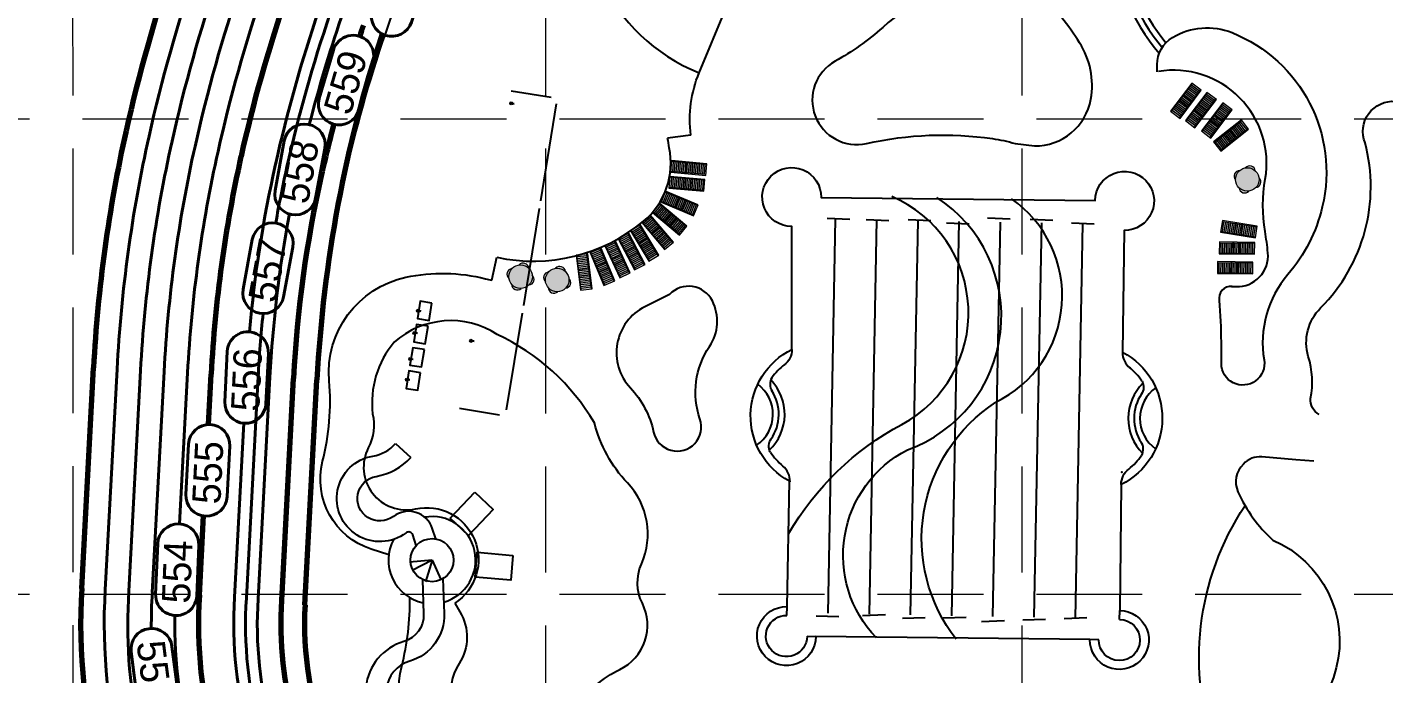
# Model space of a CAD drawing. Header units: feet. Extents: x 10084 to 13321, y 3329 to 8503.
# Drawn here: x 10807.9 to 11038.3, y 4772.7 to 4882.5 of the extents above; entities that cross this region are included whole.
import ezdxf
from ezdxf.enums import TextEntityAlignment as Align

# ---------------------------------------------------------------- set-up
doc = ezdxf.new("R2010")
doc.units = ezdxf.units.FT
doc.header["$LTSCALE"] = 40
doc.header["$MEASUREMENT"] = 0
for name, pattern in [('( Dashdot )', [1.001, 0.5, -0.25, 0.001, -0.25]), ('DASHED', [0.75, 0.5, -0.25]), ('HIDDEN', [0.375, 0.25, -0.125])]:
    doc.linetypes.add(name, pattern=pattern)
for name, color, linetype in [('amenity center', 31, 'Continuous'), ('CURB', 4, 'Continuous'), ('GRID', 254, 'DASHED'), ('Level 1', 7, 'Continuous'), ('Level 8', 7, 'Continuous'), ('ROW', 3, '( Dashdot )')]:
    doc.layers.add(name, color=color, linetype=linetype)
doc.styles.add('Style-CHAR_FAST_FONT', font='CHAR_FAST_FONT.shx')

# ---------------------------------------------------------------- blocks, each defined once
blk = doc.blocks.new('E_DUPL')
at = {"color": 0, "linetype": 'ByBlock', "lineweight": 13}
for p, q in [((0, 0.16), (1.47, 0.16)), ((0, -0.17), (1.47, -0.17))]:
    blk.add_line(p, q, dxfattribs=at)
blk.add_circle((1, 0), 0.5, dxfattribs=at)

msp = doc.modelspace()

# ---------------------------------------------------------------- hatches: boundary and pattern name
at = {"layer": 'Level 8', "linetype": 'Continuous', "lineweight": 0}
for points in [[(11017.05, 4856.92, -0.658528), (11016.5, 4855.25, -0.163373), (11015.34, 4854.67, -0.644021), (11013.67, 4855.22, -0.183004), (11013.07, 4856.56, -0.65192), (11013.77, 4858.17, -0.130547), (11014.75, 4858.63, -0.639754), (11016.43, 4858.12, -0.175784)], [(10891.38, 4842.12, -0.658528), (10893.05, 4841.57, -0.163373), (10893.63, 4840.41, -0.644021), (10893.08, 4838.74, -0.183004), (10891.74, 4838.14, -0.65192), (10890.13, 4838.84, -0.130547), (10889.68, 4839.82, -0.639754), (10890.18, 4841.5, -0.175784)], [(10897.61, 4841.56, -0.658528), (10899.27, 4841.01, -0.163373), (10899.86, 4839.84, -0.644021), (10899.3, 4838.18, -0.183004), (10897.96, 4837.58, -0.65192), (10896.35, 4838.28, -0.130547), (10895.9, 4839.26, -0.639754), (10896.41, 4840.93, -0.175784)]]:
    msp.add_hatch(color=7, dxfattribs=at).paths.add_polyline_path(points)

# ---------------------------------------------------------------- linework, layer by layer
at = {"layer": 'amenity center', "color": 7}
for p, q in [((10920.59, 4864.19), (10916.63, 4863.65)), ((10947.56, 4849.82), (10943.71, 4850)), ((10943.88, 4782.95), (10945.16, 4849.93)), ((10954.2, 4849.6), (10950.34, 4849.79)), ((10950.88, 4782.81), (10952.16, 4849.8)), ((10961.31, 4849.62), (10957.46, 4849.81)), ((10957.88, 4782.68), (10959.16, 4849.67)), ((10967.82, 4849.05), (10963.97, 4849.23)), ((10964.88, 4782.54), (10966.16, 4849.53)), ((10974.82, 4849.91), (10970.97, 4850.09)), ((10971.88, 4782.41), (10973.15, 4849.4)), ((10982.05, 4849.69), (10978.2, 4849.87)), ((10978.88, 4782.28), (10980.15, 4849.27)), ((10989.08, 4849.04), (10985.22, 4849.23)), ((10985.87, 4782.14), (10987.15, 4849.13)), ((10886.75, 4839.53), (10887.6, 4843.44)), ((10870.43, 4811.78), (10873.02, 4809.42)), ((10876.61, 4791.98), (10872.8, 4791.66)), ((10876.61, 4791.98), (10873.23, 4790.21)), ((10876.61, 4791.98), (10875.5, 4788.32)), ((10876.61, 4791.98), (10878.1, 4788.68)), ((10936.87, 4782.58), (10936.9, 4784.08)), ((10993.39, 4781.91), (10993.4, 4783.41)), ((10941.83, 4782.51), (10945.69, 4782.43)), ((10949.74, 4782.58), (10953.6, 4782.72)), ((10956.49, 4782.12), (10960.35, 4782.26)), ((10963.44, 4782.16), (10967.3, 4782.3)), ((10969.95, 4781.57), (10973.81, 4781.71)), ((10976.95, 4781.82), (10980.81, 4781.96)), ((10983.95, 4782.08), (10987.8, 4782.21)), ((10940.31, 4779.04), (10941.81, 4779.02)), ((10989.84, 4778.45), (10988.34, 4778.47))]:
    msp.add_line(p, q, dxfattribs=at)
at = {"layer": 'amenity center', "color": 7, "ltscale": 100, "flags": 128}
msp.add_lwpolyline([(10915.36, 4910.82), (10904.41, 4914.71), (10904.15, 4913.35), (10904.15, 4913.35, 0.399837), (10921.98, 4874.77), (10921.98, 4874.77), (10926.45, 4885.5), (10924.76, 4886.57), (10924.76, 4886.57, -0.330146), (10915.36, 4910.82)], format="xyb", close=True, dxfattribs=at)
for points in [[(11009.69, 4718.78), (10999.19, 4692.61), (10932.2, 4699.38), (10910.49, 4701.84), (10910.49, 4701.84, -0.149704), (10893.39, 4709.27), (10893.39, 4709.27), (10882.39, 4718.62), (10882.39, 4718.62, -0.099824), (10868.41, 4736.36), (10868.41, 4736.36, -0.047762), (10857.18, 4765.04), (10857.18, 4765.04, -0.086228), (10855.07, 4784.95), (10855.07, 4784.95), (10857.07, 4822.62), (10857.07, 4822.62, -0.041735), (10861.73, 4856.6), (10861.73, 4856.6, -0.02715), (10868.74, 4881.5, -0.025985), (10881.41, 4913.18)], [(10999.77, 4874.94), (10999.77, 4876.15), (10999.77, 4876.15, -0.26328), (11002.39, 4880.79, -0.234825), (11012.47, 4881.59, -0.371666), (11027.8, 4851.97, -0.119013), (11021.95, 4840.49, 0.221912), (11017.92, 4825.98, -1.086084), (11010.66, 4825.37)], [(11027.26, 4816.74, -0.297887), (11025.82, 4819.43, 0.12586), (11025.42, 4826.59, -0.273775), (11027.52, 4834.83, 0.266671), (11035.07, 4862.87), (11035.07, 4862.87, -0.558287), (11040.24, 4869.91), (11040.24, 4869.91), (11042.53, 4869.73)], [(11026.38, 4808.79), (11023.33, 4809), (11017.53, 4809.5), (11017.53, 4809.5, 0.25026), (11014.41, 4808.28), (11014.41, 4808.28), (11014.41, 4808.28), (11014.41, 4808.28, 0.317674), (11013.48, 4803.58, 0.102073), (11019.41, 4795.37, -0.849543), (11010.5, 4759.51, 0.449255), (11008.9, 4754.3)]]:
    msp.add_lwpolyline(points, format="xyb", dxfattribs=at)
at = {"layer": 'amenity center', "color": 7, "flags": 128}
for points in [[(10975.62, 4862.76), (10978.91, 4862.35), (10978.91, 4862.35, 0.368693), (10988.5, 4870.29, 0.18739), (10986.58, 4879.88, 0.052592), (10980.14, 4887.96, 0.246937), (10970.69, 4890.97, 0.138303), (10953.15, 4882.48), (10953.15, 4882.48, -0.053735), (10945.06, 4876.73, 0.864338), (10950.41, 4862.76), (10950.41, 4862.76, -0.091176), (10971.78, 4863.59, -0.033734), (10975.62, 4862.76)], [(11012.36, 4838.48), (11013.16, 4838.45), (11013.16, 4838.45, 0.454637), (11018.57, 4844.17, 0.016877), (11018.09, 4847.82, -0.083463), (11018.12, 4856.72, 0.515388), (10999.96, 4875)], [(10887.6, 4843.44, 0.232281), (10912.53, 4849.56, 0.275257), (10916.9, 4862.04, -0.016743), (10916.63, 4863.65)], [(10937.14, 4796.42, -0.139969), (10956.42, 4815.04, 0.626529), (10954.72, 4853.75)], [(10952.07, 4778.79, -0.503125), (10957.38, 4810.73, 0.620233), (10962.33, 4853.61)], [(10965.65, 4778.53, -0.43991), (10972.34, 4818.79, 0.572516), (10975.01, 4853.36)], [(10869.27, 4792.9), (10866.3, 4793.85), (10866.3, 4793.85, -0.396157), (10858.04, 4808.77), (10858.04, 4808.77, 0.083883), (10859.15, 4822.42, -0.378005), (10872.18, 4840.03, -0.115423), (10885.7, 4839.78, 0.008124), (10886.75, 4839.53)], [(11010.66, 4825.37), (11010.66, 4829), (11010.66, 4829, 0.023105), (11010.32, 4836.1)], [(10873.93, 4794.47), (10873.33, 4796.27), (10873.33, 4796.27, 0.514181), (10872.2, 4796.62, -1.277888), (10866.55, 4809.66, 0.167989), (10870.43, 4811.78)], [(10877.25, 4795.58), (10876.65, 4797.39), (10876.65, 4797.39, 0.514181), (10870.07, 4799.41, -1.277888), (10867.13, 4806.21, 0.167989), (10873.02, 4809.42)], [(10874.97, 4788.7), (10875.18, 4782.8), (10875.18, 4782.8, -0.342167), (10871.84, 4778.17, 1.218261), (10880.1, 4762.39, -0.049585), (10884.11, 4765.02)], [(10878.47, 4788.82), (10878.67, 4782.92), (10878.67, 4782.92, -0.342167), (10872.82, 4774.81, 1.218261), (10877.9, 4765.12, -0.049585), (10882.49, 4768.12)], [(10902.92, 4754.38), (10897.78, 4753.4), (10897.78, 4753.4, -0.183434), (10878.45, 4756.83, -0.334122), (10871.46, 4773.95, 0.070522), (10872.82, 4785.62)]]:
    msp.add_lwpolyline(points, format="xyb", dxfattribs=at)
for points in [[(10937.74, 4827.77), (10937.7, 4848.67), (10937.7, 4848.67, -2.437661), (10942.69, 4853.61), (10942.69, 4853.61), (10989.23, 4853.06), (10989.23, 4853.06, -2.417585), (10994.16, 4848), (10994.16, 4848), (10993.87, 4827.3), (10993.87, 4827.3, -0.610398), (10993.66, 4804.81), (10993.66, 4804.81), (10993.4, 4783.41), (10993.4, 4783.41, -2.414214), (10988.34, 4778.47), (10988.34, 4778.47), (10941.81, 4779.02), (10941.81, 4779.02, -2.426635), (10936.9, 4784.08), (10936.9, 4784.08), (10937.31, 4805.38), (10937.31, 4805.38, -0.607903), (10937.74, 4827.77)], [(10916.95, 4837.13), (10912.76, 4835.03), (10912.76, 4835.03, 0.502107), (10910.3, 4821.25, -0.135954), (10914.24, 4813.74, 1.062547), (10922.12, 4815.96, -0.236223), (10923.73, 4828.27, 0.271311), (10924.22, 4836.02, 0.516281), (10916.95, 4837.13)], [(10880.47, 4784.66), (10881.36, 4783.18), (10881.36, 4783.18, -0.28638), (10881.21, 4774.44, 0.469955), (10885.06, 4762.15, 0.358127), (10901.37, 4767.18, -0.135292), (10908.48, 4773.4, 0.417781), (10912.33, 4784.66, -0.223261), (10912.18, 4791.32, 0.302569), (10909.81, 4805.09, -0.127864), (10904.18, 4815.31, 0.151954), (10887.68, 4830.31, 0.340092), (10870.16, 4828.98, 0.207245), (10866.53, 4816.83, -0.173296), (10865.79, 4811.06, 0.632797), (10873.79, 4800.69, -0.835047), (10880.47, 4784.66)]]:
    msp.add_lwpolyline(points, format="xyb", close=True, dxfattribs=at)
for points in [[(10883.88, 4803.51), (10886.97, 4800.6), (10882.81, 4796.19), (10879.72, 4799.09)], [(10890.35, 4792.78), (10889.97, 4788.56), (10883.93, 4789.1), (10884.3, 4793.32)]]:
    msp.add_lwpolyline(points, close=True, dxfattribs=at)
at = {"layer": 'amenity center', "color": 7}
msp.add_circle((10876.61, 4791.98), 3.66, dxfattribs=at)
for centre, radius, start, end in [((11028.4, 4901.96), 37.01, 186.6184, 220.1767), ((11028.4, 4901.96), 36.01, 186.8856, 219.5997), ((11028.4, 4901.96), 35.01, 186.9129, 219.3002), ((11012.28, 4836.48), 2, 84.5082, 190.9439), ((10997.23, 4827.28), 3.36, 179.7377, 231.6843), ((10943.33, 4816.46), 11.11, 127.8251, 144.2983), ((10928.16, 4816.75), 8.35, 313.4793, 44.3358), ((10936.14, 4821.87), 2.13, 149.6439, 213.9884), ((10988.01, 4816.13), 11.11, 34.3469, 50.8201), ((10928.16, 4816.75), 6.35, 304.2005, 53.6145), ((10928.16, 4816.75), 7.35, 324.7556, 33.0594), ((11003.18, 4816.06), 8.35, 134.3094, 225.1659), ((11003.18, 4816.06), 7.35, 145.5858, 213.8896), ((11003.18, 4816.06), 6.35, 125.0307, 234.4447), ((10995.28, 4810.83), 2.13, 330.4741, 34.8185), ((10943.33, 4816.46), 11.11, 213.5167, 229.99), ((10988.01, 4816.13), 11.11, 308.6552, 325.1285), ((10934.06, 4805.35), 3.36, 358.9075, 50.8541), ((10876.61, 4791.98), 7.4, 285.6468, 99.6436), ((10876.61, 4791.98), 7.4, 151.437, 258.2785)]:
    msp.add_arc(centre, radius, start, end, dxfattribs=at)
at = {"layer": 'amenity center', "color": 7, "extrusion": (0, 0, -1)}
for centre, radius, start, end in [((-10940.89, 4866.92), 20.48, 352.34, 22.5484), ((-10934.38, 4827.83), 3.36, 181.0925, 233.0391), ((-10995.33, 4821.37), 2.13, 150.9987, 215.3432), ((-10935.94, 4811.33), 2.13, 331.8289, 36.1733), ((-10997.01, 4804.8), 3.36, 0.2623, 52.2089), ((-11053.58, 4775.42), 46.69, 339.5562, 33.5793), ((-10936.81, 4779.08), 3.5, 180.6774, 91.0925), ((-10993.34, 4778.41), 3.5, 90.6774, 0.6774)]:
    msp.add_arc(centre, radius, start, end, dxfattribs=at)
at = {"layer": 'amenity center', "color": 7}
for p in [(10993.77, 4806.9), (10937.31, 4805.38)]:
    msp.add_point(p, dxfattribs=at)
at = {"layer": 'CURB', "color": 7}
for p, q in [((10890.04, 4871.73), (10896.86, 4870.62)), ((10897.69, 4869.47), (10895.01, 4853.02)), ((10894.8, 4851.7), (10892.12, 4835.25)), ((10891.9, 4833.94), (10889.22, 4817.49)), ((10881.25, 4817.77), (10888.08, 4816.66))]:
    msp.add_line(p, q, dxfattribs=at)
at = {"layer": 'CURB', "color": 7, "flags": 128}
for points in [[(10876.59, 4835.64), (10874.62, 4835.97), (10874.14, 4833), (10876.11, 4832.68)], [(10875.95, 4831.7), (10873.98, 4832.02), (10873.5, 4829.06), (10875.47, 4828.74)], [(10875.31, 4827.75), (10873.33, 4828.07), (10872.85, 4825.11), (10874.83, 4824.79)], [(10874.67, 4823.8), (10872.69, 4824.12), (10872.21, 4821.16), (10874.18, 4820.84)]]:
    msp.add_lwpolyline(points, close=True, dxfattribs=at)
at = {"layer": 'CURB', "color": 7}
for radius in [300, 250]:
    msp.add_arc((10902.06, 4847.3), radius, 180, 268.5239, dxfattribs=at)
at = {"layer": 'GRID', "color": 252, "linetype": 'HIDDEN', "lineweight": 0, "ltscale": 1.8}
for p, q in [((10815.84, 3736.92), (10815.02, 8415)), ((10895.91, 3736.9), (10895.93, 8414.95)), ((10976.84, 3736.89), (10976.76, 8414.93)), ((10169.24, 4866.93), (13236.21, 4866.93)), ((10169.24, 4786.22), (13236.21, 4786.22))]:
    msp.add_line(p, q, dxfattribs=at)
at = {"layer": 'Level 1', "color": 5, "linetype": 'Continuous', "lineweight": 70}
for p, q in [((10817.13, 4787.18), (10819.12, 4824.63)), ((10838.64, 4815.01), (10839.09, 4823.57)), ((10851.08, 4785.19), (10853.07, 4822.83)), ((10855.04, 4784.41), (10857.07, 4822.62)), ((10837.1, 4786.01), (10837.82, 4799.49))]:
    msp.add_line(p, q, dxfattribs=at)
at = {"layer": 'Level 1', "color": 5, "linetype": 'Continuous', "lineweight": 40}
for p, q in [((10821.13, 4786.95), (10823.12, 4824.42)), ((10825.12, 4786.72), (10827.11, 4824.21)), ((10829.11, 4786.48), (10831.11, 4824)), ((10833.74, 4798.12), (10835.1, 4823.78)), ((10845.09, 4785.54), (10847.08, 4823.15)), ((10847.08, 4785.42), (10849.08, 4823.04)), ((10843.09, 4785.66), (10844.66, 4815.23))]:
    msp.add_line(p, q, dxfattribs=at)
at = {"layer": 'Level 1', "color": 5, "linetype": 'Continuous', "lineweight": 40, "flags": 128}
for points in [[(10875.76, 4891.53), (10873.12, 4883.38), (10873.12, 4883.38, -1), (10866.46, 4885.54), (10866.46, 4885.54), (10866.46, 4885.54), (10869.1, 4893.69), (10869.1, 4893.69), (10869.1, 4893.69, -1), (10875.76, 4891.53)], [(10866.58, 4876.66), (10864.18, 4868.43), (10864.18, 4868.43, -1), (10857.46, 4870.38), (10857.46, 4870.38), (10857.46, 4870.38), (10859.86, 4878.61), (10859.86, 4878.61), (10859.86, 4878.61, -1), (10866.58, 4876.66)], [(10858.41, 4861.92), (10856.85, 4853.49), (10856.85, 4853.49), (10856.85, 4853.49, -1), (10849.97, 4854.77), (10849.97, 4854.77), (10849.97, 4854.77), (10851.52, 4863.2), (10851.52, 4863.2), (10851.52, 4863.2, -1), (10858.41, 4861.92)], [(10852.97, 4845.16), (10851.41, 4836.73), (10851.41, 4836.73), (10851.41, 4836.73, -1), (10844.53, 4838), (10844.53, 4838), (10844.53, 4838), (10846.09, 4846.43), (10846.09, 4846.43), (10846.09, 4846.43, -1), (10852.97, 4845.16)], [(10848.82, 4827.11), (10848.41, 4818.55), (10848.41, 4818.55), (10848.41, 4818.55, -1), (10841.42, 4818.89), (10841.42, 4818.89), (10841.42, 4818.89), (10841.83, 4827.45), (10841.83, 4827.45), (10841.83, 4827.45, -1), (10848.82, 4827.11)], [(10842.26, 4811.34), (10841.82, 4802.78), (10841.82, 4802.78), (10841.82, 4802.78, -1), (10834.83, 4803.13), (10834.83, 4803.13), (10834.83, 4803.13), (10835.27, 4811.69), (10835.27, 4811.69), (10835.27, 4811.69, -1), (10842.26, 4811.34)], [(10837.01, 4794.49), (10836.66, 4785.92), (10836.66, 4785.92), (10836.66, 4785.92, -1), (10829.67, 4786.21), (10829.67, 4786.21), (10829.67, 4786.21), (10830.02, 4794.77), (10830.02, 4794.77), (10830.02, 4794.77, -1), (10837.01, 4794.49)], [(10826.6, 4767.92), (10825.51, 4776.42), (10825.51, 4776.42, -1), (10832.45, 4777.31), (10832.45, 4777.31), (10832.45, 4777.31), (10833.54, 4768.81), (10833.54, 4768.81), (10833.54, 4768.81, -1), (10826.6, 4767.92)]]:
    msp.add_lwpolyline(points, format="xyb", dxfattribs=at)
at = {"layer": 'Level 1', "color": 5, "linetype": 'Continuous', "lineweight": 70}
for centre, radius, start, end in [((11094.39, 4804.6), 276.39, 161.1808, 167.4016), ((11094.39, 4804.6), 256.39, 161.1808, 167.4016), ((10902.06, 4847.3), 236, 171.2963, 250.6594), ((10902.06, 4847.3), 232, 171.2963, 250.5986), ((11094.39, 4804.6), 242.39, 161.1808, 161.6395), ((10902.06, 4847.3), 218, 171.2963, 250.5986), ((11081.75, 4810.69), 225, 161.6915, 176.9611), ((10902.06, 4847.3), 198, 171.2963, 250.3744), ((11062.6, 4811.71), 243.82, 167.4016, 176.9611), ((11094.39, 4804.6), 242.39, 165.3202, 167.4016), ((11062.6, 4811.71), 223.82, 167.4016, 176.9611), ((11062.6, 4811.71), 209.82, 167.4016, 176.9611), ((10913.42, 4781.07), 96.48, 176.3651, 195.9088), ((10913.42, 4781.07), 76.48, 176.2917, 195.9088), ((10913.42, 4781.07), 62.48, 176.2204, 195.9088), ((10914.96, 4781.23), 60, 176.9611, 200.6874)]:
    msp.add_arc(centre, radius, start, end, dxfattribs=at)
at = {"layer": 'Level 1', "color": 5, "linetype": 'Continuous', "lineweight": 40}
for centre, radius, start, end in [((11094.39, 4804.6), 272.39, 161.1808, 167.4016), ((11094.39, 4804.6), 268.39, 161.1808, 167.4016), ((11094.39, 4804.6), 264.39, 161.1808, 167.4016), ((11094.39, 4804.6), 260.39, 161.1808, 167.4016), ((11094.39, 4804.6), 250.39, 161.1808, 167.4016), ((11094.39, 4804.6), 248.39, 161.1808, 167.4016), ((11094.39, 4804.6), 246.39, 161.1808, 165.5779), ((10902.06, 4847.3), 228, 171.2963, 250.5986), ((10902.06, 4847.3), 226, 171.2963, 250.5986), ((10902.06, 4847.3), 224, 171.2963, 250.5986), ((10902.06, 4847.3), 214, 171.2963, 255.1791), ((10902.06, 4847.3), 210, 171.2963, 250.4276), ((10902.06, 4847.3), 206, 171.2963, 255.0746), ((10902.06, 4847.3), 202, 171.2963, 250.3744), ((11062.6, 4811.71), 239.82, 167.4016, 176.9611), ((11062.6, 4811.71), 235.82, 167.4016, 176.9611), ((11062.6, 4811.71), 231.82, 167.4016, 176.9611), ((11062.6, 4811.71), 227.82, 167.4016, 176.9611), ((11062.6, 4811.71), 217.82, 167.4016, 174.9788), ((11062.6, 4811.71), 215.82, 167.4016, 169.9819), ((11062.6, 4811.71), 213.82, 169.4692, 176.9611), ((11062.6, 4811.71), 215.82, 174.1074, 176.9611), ((10913.42, 4781.07), 92.48, 176.3523, 195.9088), ((10913.42, 4781.07), 88.48, 176.3387, 191.5539), ((10913.42, 4781.07), 84.48, 176.3241, 180.4753), ((10913.42, 4781.07), 70.48, 176.2637, 195.9088), ((10913.42, 4781.07), 68.48, 176.2536, 195.9088), ((10913.42, 4781.07), 66.48, 176.2431, 195.9088), ((10913.42, 4781.07), 80.48, 178.929, 195.9088)]:
    msp.add_arc(centre, radius, start, end, dxfattribs=at)
at = {"layer": 'Level 8', "color": 7, "linetype": 'Continuous', "lineweight": 0}
for p, q in [((11002.16, 4868.15), (11005.77, 4872.93)), ((11003.53, 4867.12), (11007.14, 4871.88)), ((11005.77, 4869.84), (11004.17, 4871.04)), ((11005.81, 4869.89), (11004.21, 4871.09)), ((11005.88, 4870.22), (11004.5, 4871.25)), ((11006.06, 4870.46), (11004.68, 4871.49)), ((11004.7, 4866.56), (11008.32, 4871.34)), ((11006.24, 4870.7), (11004.86, 4871.73)), ((11006.42, 4870.94), (11005.04, 4871.97)), ((11006.6, 4871.17), (11005.22, 4872.21)), ((11006.78, 4871.41), (11005.4, 4872.45)), ((11006.96, 4871.65), (11005.59, 4872.69)), ((11009.33, 4869.82), (11007.95, 4870.86)), ((11009.51, 4870.06), (11008.13, 4871.1)), ((11003.89, 4867.59), (11002.51, 4868.62)), ((11004.07, 4867.83), (11002.69, 4868.86)), ((11004.25, 4868.07), (11002.87, 4869.1)), ((11004.43, 4868.31), (11003.05, 4869.34)), ((11004.61, 4868.55), (11003.23, 4869.58)), ((11004.79, 4868.79), (11003.41, 4869.81)), ((11005.06, 4868.9), (11003.46, 4870.1)), ((11005.1, 4868.96), (11003.5, 4870.16)), ((11005.15, 4869.27), (11003.78, 4870.29)), ((11005.33, 4869.51), (11003.96, 4870.53)), ((11005.51, 4869.75), (11004.14, 4870.77)), ((11007.65, 4867.37), (11006.05, 4868.57)), ((11006.08, 4865.53), (11009.68, 4870.29)), ((11007.69, 4867.68), (11006.32, 4868.7)), ((11007.87, 4867.92), (11006.5, 4868.94)), ((11008.05, 4868.16), (11006.68, 4869.18)), ((11008.31, 4868.25), (11006.71, 4869.45)), ((11008.36, 4868.3), (11006.76, 4869.5)), ((11008.42, 4868.63), (11007.05, 4869.66)), ((11008.6, 4868.87), (11007.23, 4869.9)), ((11008.78, 4869.11), (11007.41, 4870.14)), ((11007.41, 4864.81), (11011.02, 4869.6)), ((11008.97, 4869.35), (11007.59, 4870.38)), ((11009.15, 4869.59), (11007.77, 4870.62)), ((11008.78, 4863.78), (11012.38, 4868.54)), ((11011.67, 4867.6), (11010.29, 4868.63)), ((11011.85, 4867.84), (11010.47, 4868.87)), ((11012.03, 4868.08), (11010.65, 4869.11)), ((11012.21, 4868.32), (11010.84, 4869.35)), ((11003.71, 4867.35), (11002.33, 4868.38)), ((11006.25, 4865.76), (11004.87, 4866.79)), ((11006.43, 4866), (11005.06, 4867.03)), ((11006.61, 4866.24), (11005.24, 4867.27)), ((11006.79, 4866.48), (11005.42, 4867.51)), ((11006.97, 4866.72), (11005.6, 4867.75)), ((11007.15, 4866.96), (11005.78, 4867.99)), ((11007.33, 4867.2), (11005.96, 4868.23)), ((11007.6, 4867.31), (11006, 4868.51)), ((11009.86, 4865.21), (11008.48, 4866.24)), ((11010.04, 4865.45), (11008.66, 4866.48)), ((11010.31, 4865.56), (11008.71, 4866.76)), ((11010.35, 4865.62), (11008.75, 4866.82)), ((11010.4, 4865.93), (11009.03, 4866.96)), ((11010.58, 4866.17), (11009.21, 4867.2)), ((11010.75, 4866.41), (11009.39, 4867.43)), ((11011.02, 4866.5), (11009.42, 4867.7)), ((11009.42, 4862.95), (11014.14, 4866.65)), ((11011.06, 4866.55), (11009.46, 4867.76)), ((11011.13, 4866.88), (11009.75, 4867.91)), ((11011.31, 4867.12), (11009.93, 4868.15)), ((11011.49, 4867.36), (11010.11, 4868.39)), ((11014.73, 4864.92), (11013.66, 4866.27)), ((11014.96, 4865.11), (11013.89, 4866.46)), ((11008.96, 4864.01), (11007.58, 4865.04)), ((11009.14, 4864.25), (11007.76, 4865.28)), ((11009.32, 4864.49), (11007.94, 4865.52)), ((11009.5, 4864.73), (11008.12, 4865.76)), ((11009.68, 4864.97), (11008.3, 4866)), ((11010.49, 4861.6), (11015.19, 4865.28)), ((11011.89, 4862.7), (11010.83, 4864.05)), ((11012.13, 4862.89), (11011.06, 4864.23)), ((11012.42, 4862.93), (11011.18, 4864.5)), ((11012.47, 4862.97), (11011.23, 4864.54)), ((11012.6, 4863.26), (11011.53, 4864.6)), ((11012.83, 4863.45), (11011.77, 4864.79)), ((11013.07, 4863.63), (11012.01, 4864.97)), ((11013.34, 4863.65), (11012.1, 4865.22)), ((11013.4, 4863.7), (11012.16, 4865.27)), ((11013.55, 4863.99), (11012.48, 4865.34)), ((11013.78, 4864.18), (11012.71, 4865.53)), ((11014.02, 4864.37), (11012.95, 4865.72)), ((11014.25, 4864.55), (11013.19, 4865.9)), ((11014.49, 4864.74), (11013.42, 4866.09)), ((11010.71, 4861.77), (11009.65, 4863.12)), ((11010.95, 4861.96), (11009.88, 4863.31)), ((11011.18, 4862.15), (11010.12, 4863.49)), ((11011.42, 4862.33), (11010.35, 4863.68)), ((11011.66, 4862.52), (11010.59, 4863.86)), ((10923.24, 4859.19), (10917.29, 4859.7)), ((10917.58, 4859.68), (10917.43, 4857.96)), ((10917.87, 4859.65), (10917.73, 4857.93)), ((10918.17, 4859.63), (10918.03, 4857.91)), ((10918.47, 4859.6), (10918.33, 4857.88)), ((10918.77, 4859.57), (10918.63, 4857.86)), ((10919.07, 4859.55), (10918.93, 4857.83)), ((10919.37, 4859.52), (10919.23, 4857.81)), ((10919.68, 4859.64), (10919.52, 4857.65)), ((10919.75, 4859.63), (10919.59, 4857.64)), ((10919.97, 4859.46), (10919.83, 4857.75)), ((10920.26, 4859.43), (10920.12, 4857.73)), ((10920.56, 4859.41), (10920.42, 4857.7)), ((10920.85, 4859.54), (10920.68, 4857.54)), ((10920.92, 4859.53), (10920.75, 4857.54)), ((10921.16, 4859.36), (10921.02, 4857.65)), ((10921.46, 4859.34), (10921.32, 4857.63)), ((10922.94, 4856.51), (10916.99, 4857.03)), ((10923.1, 4857.47), (10917.12, 4857.99)), ((10921.76, 4859.31), (10921.62, 4857.6)), ((10922.06, 4859.29), (10921.92, 4857.57)), ((10922.36, 4859.26), (10922.22, 4857.55)), ((10922.66, 4859.24), (10922.52, 4857.52)), ((10922.96, 4859.21), (10922.81, 4857.5)), ((10922.8, 4854.8), (10916.83, 4855.31)), ((10917.28, 4857), (10917.14, 4855.29)), ((10917.58, 4856.98), (10917.44, 4855.26)), ((10917.88, 4856.95), (10917.73, 4855.23)), ((10918.17, 4856.92), (10918.03, 4855.21)), ((10918.47, 4856.9), (10918.33, 4855.18)), ((10918.77, 4856.87), (10918.63, 4855.16)), ((10919.07, 4856.85), (10918.93, 4855.13)), ((10919.38, 4856.96), (10919.22, 4854.97)), ((10919.45, 4856.96), (10919.29, 4854.96)), ((10919.67, 4856.78), (10919.53, 4855.08)), ((10919.97, 4856.76), (10919.83, 4855.05)), ((10920.27, 4856.73), (10920.13, 4855.03)), ((10920.55, 4856.86), (10920.39, 4854.87)), ((10920.62, 4856.85), (10920.46, 4854.86)), ((10920.86, 4856.69), (10920.72, 4854.98)), ((10921.16, 4856.66), (10921.02, 4854.95)), ((10921.46, 4856.64), (10921.32, 4854.93)), ((10921.76, 4856.61), (10921.62, 4854.9)), ((10922.06, 4856.59), (10921.92, 4854.87)), ((10922.36, 4856.56), (10922.22, 4854.85)), ((10922.66, 4856.54), (10922.52, 4854.82)), ((10919.81, 4848.63), (10915.23, 4852.46)), ((10921.1, 4850.61), (10915.56, 4852.92)), ((10916.5, 4854.39), (10915.85, 4852.8)), ((10916.78, 4854.27), (10916.12, 4852.68)), ((10921.75, 4852.21), (10916.24, 4854.5)), ((10917.05, 4854.16), (10916.4, 4852.57)), ((10917.33, 4854.04), (10916.68, 4852.45)), ((10917.61, 4853.93), (10916.95, 4852.34)), ((10917.89, 4853.81), (10917.23, 4852.22)), ((10918.16, 4853.7), (10917.51, 4852.11)), ((10918.49, 4853.71), (10917.73, 4851.87)), ((10918.56, 4853.69), (10917.8, 4851.84)), ((10918.71, 4853.46), (10918.06, 4851.88)), ((10918.99, 4853.34), (10918.34, 4851.76)), ((10919.27, 4853.23), (10918.62, 4851.64)), ((10919.58, 4853.26), (10918.82, 4851.41)), ((10919.64, 4853.23), (10918.88, 4851.39)), ((10919.82, 4853), (10919.17, 4851.41)), ((10920.1, 4852.89), (10919.45, 4851.3)), ((10920.38, 4852.77), (10919.72, 4851.18)), ((10920.65, 4852.66), (10920, 4851.07)), ((10920.93, 4852.54), (10920.28, 4850.95)), ((10921.21, 4852.43), (10920.56, 4850.84)), ((10913.83, 4850.28), (10912.52, 4849.16)), ((10917.51, 4845.95), (10913.64, 4850.49)), ((10918.71, 4847.3), (10914.11, 4851.15)), ((10915.45, 4852.27), (10914.35, 4850.95)), ((10915.68, 4852.08), (10914.58, 4850.76)), ((10915.91, 4851.89), (10914.81, 4850.56)), ((10916.14, 4851.7), (10915.04, 4850.37)), ((10916.37, 4851.5), (10915.27, 4850.18)), ((10916.6, 4851.31), (10915.5, 4849.99)), ((10916.83, 4851.12), (10915.73, 4849.79)), ((10917.15, 4851.04), (10915.87, 4849.5)), ((10917.21, 4850.99), (10915.93, 4849.45)), ((10917.28, 4850.72), (10916.19, 4849.41)), ((10917.51, 4850.53), (10916.42, 4849.22)), ((10917.74, 4850.34), (10916.65, 4849.02)), ((10918.05, 4850.28), (10916.77, 4848.74)), ((10918.11, 4850.24), (10916.83, 4848.7)), ((10921.49, 4852.31), (10920.83, 4850.72)), ((10913.54, 4842.85), (10910.43, 4847.98)), ((10912.06, 4848.61), (10910.59, 4847.71)), ((10912.22, 4848.35), (10910.75, 4847.46)), ((10912.37, 4848.1), (10910.9, 4847.2)), ((10912.53, 4847.84), (10911.06, 4846.94)), ((10915.01, 4843.75), (10911.91, 4848.85)), ((10916.2, 4844.83), (10912.32, 4849.39)), ((10914.02, 4850.05), (10912.71, 4848.93)), ((10914.22, 4849.82), (10912.91, 4848.7)), ((10914.41, 4849.59), (10913.1, 4848.47)), ((10914.6, 4849.36), (10913.3, 4848.24)), ((10914.8, 4849.13), (10913.49, 4848.01)), ((10914.99, 4848.91), (10913.69, 4847.78)), ((10915.3, 4848.77), (10913.78, 4847.47)), ((10915.34, 4848.72), (10913.82, 4847.41)), ((10915.37, 4848.44), (10914.08, 4847.33)), ((10915.57, 4848.21), (10914.27, 4847.1)), ((10915.76, 4847.99), (10914.46, 4846.87)), ((10916.06, 4847.87), (10914.54, 4846.57)), ((10916.1, 4847.82), (10914.58, 4846.52)), ((10918.21, 4849.96), (10917.11, 4848.64)), ((10918.44, 4849.77), (10917.34, 4848.45)), ((10918.67, 4849.58), (10917.57, 4848.25)), ((10918.9, 4849.38), (10917.8, 4848.06)), ((10919.13, 4849.19), (10918.03, 4847.87)), ((10919.36, 4849), (10918.26, 4847.68)), ((10919.59, 4848.81), (10918.49, 4847.49)), ((11010.56, 4847.83), (11016.46, 4846.89)), ((11010.83, 4849.53), (11016.75, 4848.59)), ((11010.85, 4847.78), (11011.11, 4849.48)), ((11011.14, 4847.74), (11011.41, 4849.44)), ((11011.44, 4847.69), (11011.7, 4849.39)), ((11011.74, 4847.65), (11012, 4849.34)), ((11012.03, 4847.6), (11012.29, 4849.3)), ((11012.33, 4847.55), (11012.59, 4849.25)), ((11012.63, 4847.51), (11012.89, 4849.2)), ((11012.85, 4847.32), (11013.16, 4849.3)), ((11012.92, 4847.31), (11013.23, 4849.29)), ((11013.22, 4847.42), (11013.48, 4849.11)), ((11013.52, 4847.37), (11013.78, 4849.06)), ((11013.81, 4847.33), (11014.07, 4849.01)), ((11014.01, 4847.14), (11014.32, 4849.11)), ((11014.08, 4847.13), (11014.39, 4849.1)), ((11014.4, 4847.22), (11014.67, 4848.92)), ((11014.7, 4847.17), (11014.96, 4848.87)), ((11015, 4847.12), (11015.26, 4848.83)), ((11015.29, 4847.08), (11015.55, 4848.78)), ((11015.59, 4847.03), (11015.85, 4848.73)), ((11015.88, 4846.98), (11016.15, 4848.69)), ((11016.18, 4846.94), (11016.44, 4848.64)), ((10907.74, 4845.88), (10906.19, 4845.14)), ((10907.87, 4845.6), (10906.32, 4844.87)), ((10910.16, 4840.73), (10907.62, 4846.13)), ((10911.14, 4841.35), (10908.35, 4846.66)), ((10910.02, 4847.19), (10908.5, 4846.38)), ((10910.16, 4846.92), (10908.64, 4846.11)), ((10910.3, 4846.65), (10908.78, 4845.85)), ((10910.44, 4846.39), (10908.92, 4845.58)), ((10910.58, 4846.12), (10909.06, 4845.32)), ((10910.72, 4845.86), (10909.2, 4845.05)), ((10910.86, 4845.59), (10909.34, 4844.79)), ((10912.66, 4842.15), (10909.89, 4847.44)), ((10912.68, 4847.58), (10911.21, 4846.69)), ((10912.84, 4847.33), (10911.37, 4846.43)), ((10912.99, 4847.07), (10911.52, 4846.17)), ((10913.27, 4846.89), (10911.56, 4845.85)), ((10913.31, 4846.83), (10911.6, 4845.79)), ((10913.29, 4846.55), (10911.84, 4845.66)), ((10913.45, 4846.29), (10911.99, 4845.4)), ((10913.61, 4846.04), (10912.15, 4845.15)), ((10913.88, 4845.88), (10912.17, 4844.84)), ((10913.91, 4845.82), (10912.21, 4844.78)), ((10913.92, 4845.53), (10912.46, 4844.63)), ((10916.15, 4847.53), (10914.85, 4846.41)), ((10916.35, 4847.3), (10915.05, 4846.19)), ((10916.54, 4847.07), (10915.24, 4845.96)), ((10916.74, 4846.85), (10915.44, 4845.73)), ((10916.93, 4846.62), (10915.63, 4845.5)), ((10917.13, 4846.39), (10915.82, 4845.27)), ((10917.33, 4846.16), (10916.02, 4845.04)), ((11010.34, 4845.89), (11016.34, 4845.8)), ((11010.61, 4844.17), (11010.63, 4845.89)), ((11010.91, 4844.17), (11010.93, 4845.89)), ((11011.21, 4844.16), (11011.23, 4845.88)), ((11011.51, 4844.16), (11011.53, 4845.88)), ((11011.81, 4844.16), (11011.83, 4845.87)), ((11012.11, 4844.15), (11012.13, 4845.87)), ((11012.41, 4844.15), (11012.43, 4845.86)), ((11012.66, 4844), (11012.69, 4846)), ((11012.73, 4844), (11012.76, 4846)), ((11013.01, 4844.14), (11013.03, 4845.85)), ((11013.31, 4844.14), (11013.33, 4845.85)), ((11013.61, 4844.14), (11013.63, 4845.84)), ((11013.84, 4843.98), (11013.86, 4845.98)), ((11013.91, 4843.98), (11013.93, 4845.98)), ((11014.21, 4844.11), (11014.23, 4845.84)), ((11014.51, 4844.11), (11014.53, 4845.83)), ((11014.81, 4844.1), (11014.83, 4845.83)), ((11015.11, 4844.1), (11015.13, 4845.82)), ((11015.41, 4844.09), (11015.43, 4845.82)), ((11015.71, 4844.09), (11015.73, 4845.81)), ((11016.01, 4844.09), (11016.03, 4845.81)), ((10901.96, 4837.84), (10901.21, 4843.79)), ((10902.96, 4843.7), (10901.25, 4843.48)), ((10902.99, 4843.4), (10901.29, 4843.18)), ((10903.67, 4838.06), (10902.92, 4843.98)), ((10905.94, 4838.71), (10903.6, 4844.23)), ((10905.3, 4844.63), (10903.72, 4843.95)), ((10905.42, 4844.35), (10903.83, 4843.67)), ((10905.53, 4844.07), (10903.95, 4843.4)), ((10905.65, 4843.8), (10904.07, 4843.12)), ((10905.77, 4843.52), (10904.19, 4842.84)), ((10905.89, 4843.25), (10904.3, 4842.57)), ((10907.52, 4839.39), (10905.19, 4844.89)), ((10908.61, 4839.99), (10906.06, 4845.42)), ((10908, 4845.33), (10906.44, 4844.59)), ((10908.13, 4845.06), (10906.57, 4844.32)), ((10908.25, 4844.79), (10906.7, 4844.05)), ((10908.38, 4844.52), (10906.83, 4843.78)), ((10908.51, 4844.25), (10906.95, 4843.51)), ((10908.77, 4844.04), (10906.96, 4843.18)), ((10908.8, 4843.97), (10906.99, 4843.12)), ((10908.75, 4843.7), (10907.21, 4842.97)), ((10908.88, 4843.43), (10907.34, 4842.69)), ((10911.12, 4845.39), (10909.35, 4844.46)), ((10911.16, 4845.33), (10909.39, 4844.4)), ((10911.12, 4845.05), (10909.61, 4844.25)), ((10911.26, 4844.79), (10909.75, 4843.99)), ((10911.41, 4844.52), (10909.89, 4843.72)), ((10911.67, 4844.35), (10909.9, 4843.42)), ((10911.7, 4844.29), (10909.93, 4843.35)), ((10911.69, 4843.99), (10910.17, 4843.19)), ((10911.83, 4843.73), (10910.31, 4842.93)), ((10911.97, 4843.46), (10910.45, 4842.66)), ((10912.11, 4843.2), (10910.59, 4842.4)), ((10914.08, 4845.27), (10912.61, 4844.38)), ((10914.23, 4845.01), (10912.77, 4844.12)), ((10914.39, 4844.76), (10912.92, 4843.86)), ((10914.54, 4844.5), (10913.08, 4843.61)), ((10914.7, 4844.25), (10913.23, 4843.35)), ((10914.86, 4843.99), (10913.39, 4843.09)), ((11010.32, 4844.17), (11016.29, 4844.08)), ((10903.03, 4843.11), (10901.32, 4842.88)), ((10903.07, 4842.81), (10901.36, 4842.59)), ((10903.36, 4841.64), (10901.38, 4841.38)), ((10903.37, 4841.57), (10901.39, 4841.31)), ((10903.11, 4842.51), (10901.4, 4842.29)), ((10903.14, 4842.21), (10901.44, 4841.99)), ((10903.18, 4841.92), (10901.47, 4841.69)), ((10903.24, 4841.32), (10901.55, 4841.1)), ((10903.28, 4841.02), (10901.59, 4840.8)), ((10906.25, 4842.75), (10904.41, 4841.96)), ((10906, 4842.97), (10904.42, 4842.29)), ((10906.28, 4842.68), (10904.44, 4841.9)), ((10906.23, 4842.41), (10904.65, 4841.74)), ((10906.34, 4842.14), (10904.77, 4841.46)), ((10906.71, 4841.67), (10904.87, 4840.88)), ((10906.46, 4841.86), (10904.89, 4841.19)), ((10906.73, 4841.6), (10904.9, 4840.82)), ((10906.7, 4841.31), (10905.12, 4840.63)), ((10906.82, 4841.03), (10905.24, 4840.36)), ((10909.26, 4842.97), (10907.46, 4842.12)), ((10909.01, 4843.16), (10907.47, 4842.42)), ((10909.29, 4842.91), (10907.49, 4842.05)), ((10909.27, 4842.62), (10907.72, 4841.88)), ((10909.4, 4842.34), (10907.85, 4841.61)), ((10909.53, 4842.07), (10907.98, 4841.34)), ((10909.66, 4841.8), (10908.1, 4841.07)), ((10909.78, 4841.53), (10908.23, 4840.79)), ((10909.91, 4841.26), (10908.36, 4840.52)), ((10910.04, 4840.99), (10908.49, 4840.25)), ((10912.25, 4842.93), (10910.73, 4842.13)), ((10912.39, 4842.67), (10910.87, 4841.86)), ((10912.53, 4842.4), (10911.01, 4841.6)), ((11010.03, 4842.56), (11016.02, 4842.47)), ((11010.29, 4840.83), (11010.31, 4842.55)), ((11010.59, 4840.83), (11010.61, 4842.55)), ((11010.89, 4840.83), (11010.91, 4842.54)), ((11011.19, 4840.82), (11011.21, 4842.54)), ((11011.49, 4840.82), (11011.51, 4842.53)), ((11011.79, 4840.82), (11011.81, 4842.53)), ((11012.09, 4840.81), (11012.11, 4842.53)), ((11012.34, 4840.66), (11012.37, 4842.66)), ((11012.41, 4840.66), (11012.44, 4842.66)), ((11012.69, 4840.81), (11012.71, 4842.52)), ((11012.99, 4840.8), (11013.01, 4842.51)), ((11013.29, 4840.8), (11013.31, 4842.51)), ((11013.52, 4840.64), (11013.54, 4842.64)), ((11013.59, 4840.64), (11013.61, 4842.64)), ((11013.89, 4840.78), (11013.91, 4842.5)), ((11014.19, 4840.77), (11014.21, 4842.49)), ((11014.49, 4840.77), (11014.51, 4842.49)), ((11014.79, 4840.76), (11014.81, 4842.48)), ((11015.09, 4840.76), (11015.11, 4842.48)), ((11015.39, 4840.75), (11015.41, 4842.47)), ((11015.69, 4840.75), (11015.71, 4842.47)), ((10903.5, 4840.47), (10901.52, 4840.21)), ((10903.51, 4840.4), (10901.53, 4840.14)), ((10903.32, 4840.72), (10901.62, 4840.5)), ((10903.4, 4840.13), (10901.7, 4839.91)), ((10903.44, 4839.83), (10901.74, 4839.61)), ((10903.48, 4839.53), (10901.77, 4839.31)), ((10903.51, 4839.24), (10901.81, 4839.01)), ((10903.55, 4838.94), (10901.85, 4838.72)), ((10903.59, 4838.64), (10901.89, 4838.42)), ((10906.93, 4840.76), (10905.36, 4840.08)), ((10907.05, 4840.48), (10905.47, 4839.8)), ((10907.17, 4840.21), (10905.59, 4839.53)), ((10907.29, 4839.93), (10905.71, 4839.25)), ((10907.41, 4839.65), (10905.83, 4838.98)), ((11010.01, 4840.84), (11015.98, 4840.74)), ((10903.63, 4838.34), (10901.92, 4838.12))]:
    msp.add_line(p, q, dxfattribs=at)
at = {"layer": 'Level 8', "color": 7, "linetype": 'Continuous', "lineweight": 0, "flags": 128}
for points in [[(11005.67, 4873.01), (11002.04, 4868.23), (11003.64, 4867.02), (11007.26, 4871.8)], [(11008.21, 4871.42), (11004.59, 4866.64), (11006.18, 4865.43), (11009.81, 4870.21)], [(11010.92, 4869.67), (11007.29, 4864.89), (11008.89, 4863.69), (11012.51, 4868.47)], [(11014.06, 4866.75), (11009.33, 4863.06), (11010.56, 4861.48), (11015.29, 4865.18)], [(10917.11, 4857.86), (10923.09, 4857.33), (10923.27, 4859.32), (10917.29, 4859.85)], [(10916.82, 4855.18), (10922.79, 4854.66), (10922.97, 4856.65), (10916.99, 4857.17)], [(10914.03, 4851.05), (10918.63, 4847.2), (10919.91, 4848.73), (10915.32, 4852.58)], [(10915.51, 4852.79), (10921.04, 4850.48), (10921.81, 4852.32), (10916.28, 4854.64)], [(10912.22, 4849.31), (10916.1, 4844.73), (10917.62, 4846.02), (10913.74, 4850.6)], [(10910.31, 4847.91), (10913.41, 4842.77), (10915.12, 4843.8), (10912.02, 4848.94)], [(11016.77, 4848.72), (11010.85, 4849.67), (11010.53, 4847.69), (11016.45, 4846.74)], [(10905.94, 4845.36), (10908.48, 4839.93), (10910.29, 4840.78), (10907.75, 4846.21)], [(10908.24, 4846.59), (10911.02, 4841.28), (10912.79, 4842.2), (10910.01, 4847.52)], [(11016.34, 4845.93), (11010.34, 4846.04), (11010.31, 4844.04), (11016.31, 4843.94)], [(10901.08, 4843.77), (10901.82, 4837.82), (10903.8, 4838.06), (10903.06, 4844.02)], [(10903.48, 4844.18), (10905.81, 4838.65), (10907.65, 4839.43), (10905.32, 4844.96)], [(11016.02, 4842.6), (11010.02, 4842.7), (11009.99, 4840.7), (11015.99, 4840.6)]]:
    msp.add_lwpolyline(points, close=True, dxfattribs=at)
at = {"layer": 'Level 8', "color": 7, "linetype": 'Continuous', "lineweight": 0}
for centre in [(11015.07, 4856.65), (10891.65, 4840.14), (10897.87, 4839.57)]:
    msp.add_circle(centre, 2, dxfattribs=at)
for centre, start, end in [((11013.77, 4857.22), 89.8969, 223.0107), ((11015.48, 4858.01), 6.6239, 139.7377), ((11014.62, 4855.31), 185.0943, 318.2081), ((11016.42, 4856.21), 275.139, 48.2528), ((10890.29, 4840.55), 96.6239, 229.7377), ((10892.1, 4841.49), 5.139, 138.2528), ((10896.52, 4839.99), 96.6239, 229.7377), ((10898.32, 4840.92), 5.139, 138.2528), ((10891.09, 4838.84), 179.8969, 313.0107), ((10893, 4839.69), 275.0943, 48.2081), ((10899.22, 4839.13), 275.0943, 48.2081), ((10897.31, 4838.28), 179.8969, 313.0107)]:
    msp.add_arc(centre, 0.956, start, end, dxfattribs=at)
for points in [[(11005.67, 4873.01), (11002.04, 4868.23), (11007.26, 4871.8), (11003.64, 4867.02)], [(11008.21, 4871.42), (11004.59, 4866.64), (11009.81, 4870.21), (11006.18, 4865.43)], [(11010.92, 4869.67), (11007.29, 4864.89), (11012.51, 4868.47), (11008.89, 4863.69)], [(10914.03, 4851.05), (10918.63, 4847.2), (10915.32, 4852.58), (10919.91, 4848.73)], [(10915.51, 4852.79), (10921.04, 4850.48), (10916.28, 4854.64), (10921.81, 4852.32)], [(10912.22, 4849.31), (10916.1, 4844.73), (10913.74, 4850.6), (10917.62, 4846.02)], [(10910.31, 4847.91), (10913.41, 4842.77), (10912.02, 4848.94), (10915.12, 4843.8)], [(10908.24, 4846.59), (10911.02, 4841.28), (10910.01, 4847.52), (10912.79, 4842.2)]]:
    msp.add_solid(points, dxfattribs=at)
at = {"layer": 'Level 8', "color": 7, "linetype": 'Continuous', "lineweight": 0, "extrusion": (0, 0, -1)}
for points in [[(-11014.06, 4866.75), (-11009.33, 4863.06), (-11015.29, 4865.18), (-11010.56, 4861.48)], [(-10917.11, 4857.86), (-10923.09, 4857.33), (-10917.29, 4859.85), (-10923.27, 4859.32)], [(-10916.82, 4855.18), (-10922.79, 4854.66), (-10916.99, 4857.17), (-10922.97, 4856.65)], [(-11016.77, 4848.72), (-11010.85, 4849.67), (-11016.45, 4846.74), (-11010.53, 4847.69)], [(-10905.94, 4845.36), (-10908.48, 4839.93), (-10907.75, 4846.21), (-10910.29, 4840.78)], [(-11016.34, 4845.93), (-11010.34, 4846.04), (-11016.31, 4843.94), (-11010.31, 4844.04)], [(-10901.08, 4843.77), (-10901.82, 4837.82), (-10903.06, 4844.02), (-10903.8, 4838.06)], [(-10903.48, 4844.18), (-10905.81, 4838.65), (-10905.32, 4844.96), (-10907.65, 4839.43)], [(-11016.02, 4842.6), (-11010.02, 4842.7), (-11015.99, 4840.6), (-11009.99, 4840.7)]]:
    msp.add_solid(points, dxfattribs=at)
at = {"layer": 'ROW', "color": 7, "linetype": 'Continuous'}
for radius in [308, 242]:
    msp.add_arc((10902.06, 4847.3), radius, 180, 268.5239, dxfattribs=at)

# ---------------------------------------------------------------- block references
at = {"layer": 'amenity center', "color": 7, "xscale": 0.514794205223363, "yscale": 0.5147942052226425, "rotation": 170.7494553084668}
for p in [(10890.57, 4869.49), (10874.75, 4834.25), (10874.14, 4830.48), (10883.76, 4829.15), (10873.42, 4826.06), (10872.85, 4822.56)]:
    msp.add_blockref('E_DUPL', p, dxfattribs=at)

# ---------------------------------------------------------------- texts
at = {"layer": 'Level 1', "color": 5, "linetype": 'Continuous', "lineweight": 40, "style": 'Style-CHAR_FAST_FONT'}
for s, rotation, p in [('559', 73.764, (10858.12, 4868.69)), ('558', 79.5409, (10850.79, 4853.15)), ('557', 79.5409, (10845.35, 4836.38)), ('556', 87.2317, (10842.45, 4817.4)), ('555', 87.0826, (10835.86, 4801.64)), ('554', 87.6599, (10830.71, 4784.73)), ('553', 277.2796, (10831.18, 4778.6))]:
    msp.add_text(s, height=4.8, rotation=rotation, dxfattribs=at).set_placement(p, align=Align.TOP_LEFT)

doc.saveas('drawing.dxf')
